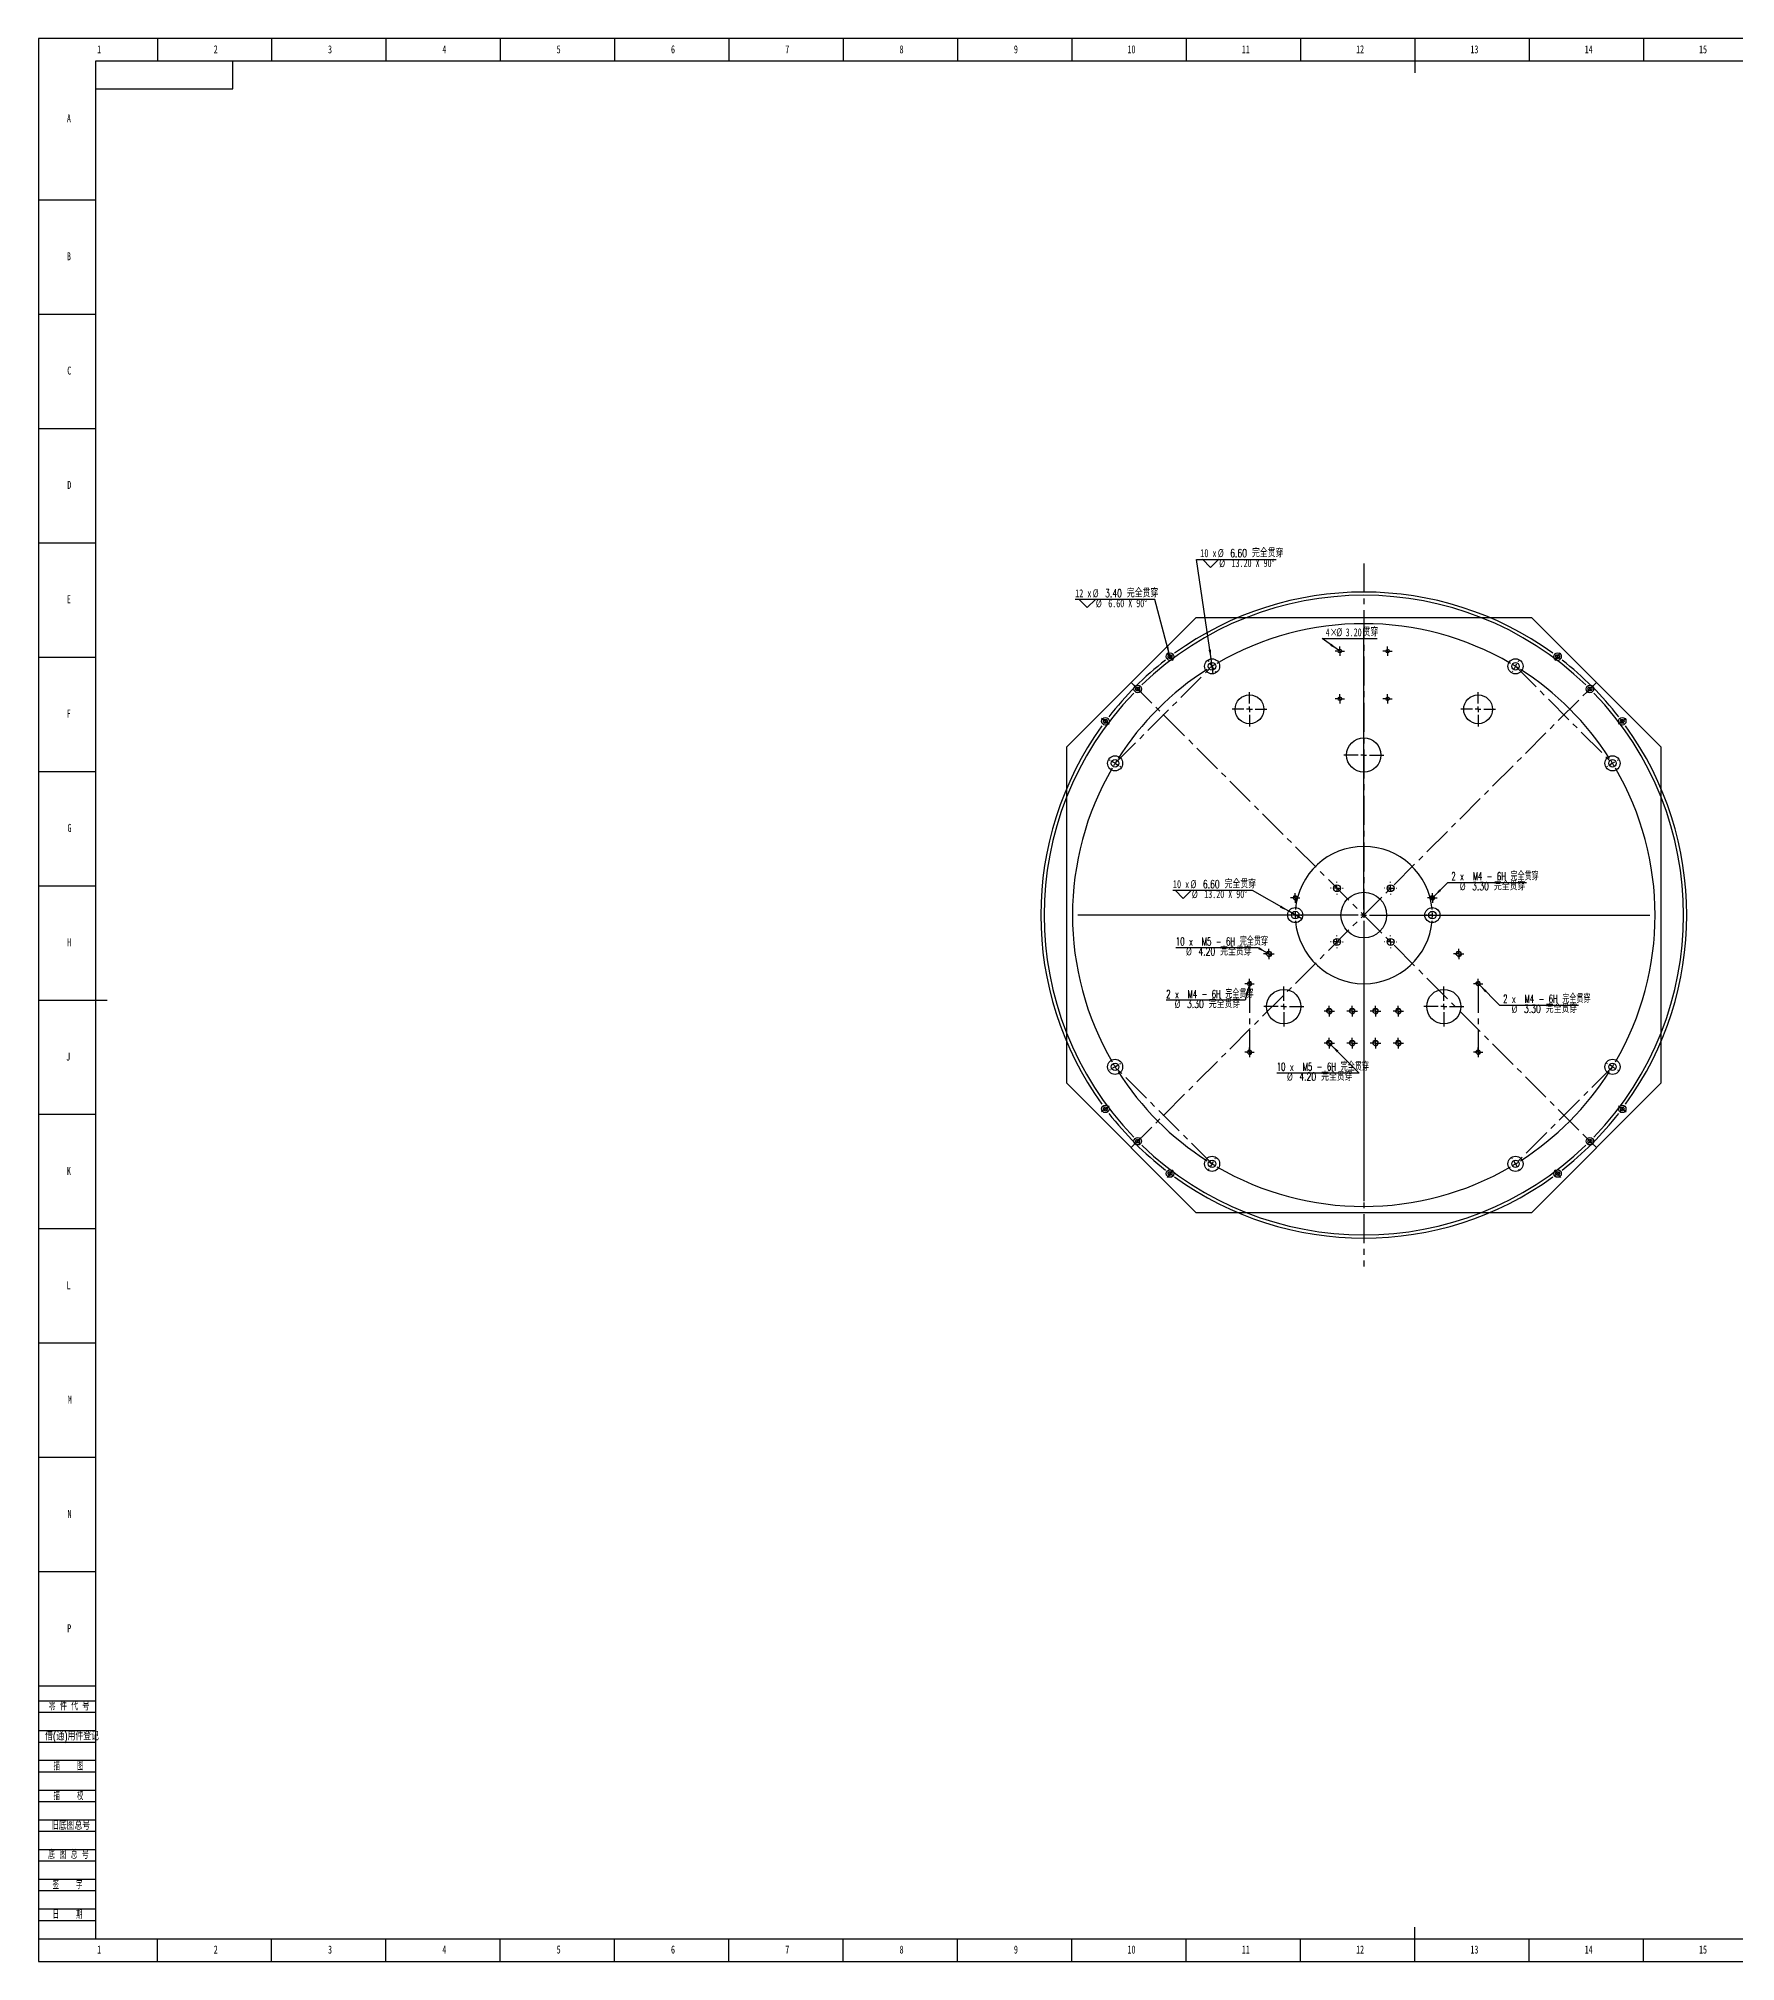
# Model space of a CAD drawing. Header units: millimetres. Extents: x 0 to 1189, y 0 to 841.
# Drawn here: x 0 to 742, y 0 to 841 of the extents above; entities that cross this region are included whole.
import ezdxf

# ---------------------------------------------------------------- set-up
doc = ezdxf.new("R2010")
doc.units = ezdxf.units.MM
doc.header["$PDSIZE"] = -1
doc.linetypes.add('CENTERX2', pattern=[20.32, 12.7, -2.54, 2.54, -2.54])
for name, color, linetype in [('10', 7, 'Continuous'), ('5', 7, 'Continuous'), ('9', 7, 'Continuous')]:
    doc.layers.add(name, color=color, linetype=linetype)
doc.styles.add('SLDTEXTSTYLE0', font='TXT', dxfattribs={"width": 0.7, "bigfont": 'bigfont'})
doc.styles.add('SLDTEXTSTYLE2', font='TXT', dxfattribs={"width": 0.614286, "bigfont": 'bigfont'})
doc.styles.add('SLDTEXTSTYLE4', font='TXT', dxfattribs={"width": 0.566667, "bigfont": 'bigfont'})
doc.styles.add('SLDTEXTSTYLE5', font='TXT', dxfattribs={"width": 0.7})
doc.styles.add('SLDTEXTSTYLE6', font='TXT', dxfattribs={"width": 0.65})
doc.styles.add('SLDTEXTSTYLE7', font='TXT', dxfattribs={"width": 0.633333, "bigfont": 'bigfont'})
doc.styles.add('SLDTEXTSTYLE8', font='TXT', dxfattribs={"width": 0.629412, "bigfont": 'bigfont'})
doc.dimstyles.new('SLDDIMSTYLE0', dxfattribs={"dimtxt": 3.5, "dimasz": 4.08, "dimexe": 0, "dimexo": 0.0625, "dimgap": 0.875, "dimtad": 0, "dimtih": 1, "dimtoh": 1, "dimlfac": 2, "dimrnd": 1e-09, "dimzin": 4, "dimdsep": 46, "dimtxsty": 'SLDTEXTSTYLE5', "dimblk1": 'NONE', "dimsah": 1, "dimcen": 0, "dimadec": 0, "dimazin": 1, "dimtfac": 1, "dimtmove": 0, "dimatfit": 3, "dimldrblk": 'NONE', "dimfxl": 0, "dimfrac": 2, "dimtolj": 1, "dimtzin": 12, "dimarcsym": 0})
doc.dimstyles.new('SLDDIMSTYLE1', dxfattribs={"dimtxt": 3.5, "dimasz": 4.08, "dimexe": 0, "dimexo": 0.0625, "dimgap": 0.875, "dimtad": 0, "dimtih": 1, "dimtoh": 1, "dimlfac": 2, "dimrnd": 1e-09, "dimzin": 4, "dimdsep": 46, "dimtxsty": 'SLDTEXTSTYLE5', "dimblk1": 'NONE', "dimsah": 1, "dimcen": 0, "dimadec": 0, "dimazin": 1, "dimtfac": 1, "dimtmove": 0, "dimatfit": 3, "dimldrblk": 'NONE', "dimfxl": 0, "dimfrac": 2, "dimtolj": 1, "dimtzin": 12, "dimarcsym": 0})
doc.dimstyles.new('SLDDIMSTYLE2', dxfattribs={"dimtxt": 3.5, "dimasz": 4.08, "dimexe": 0, "dimexo": 0.0625, "dimgap": 0.875, "dimtad": 0, "dimtih": 1, "dimtoh": 1, "dimdec": 6, "dimlfac": 2, "dimrnd": 1e-09, "dimzin": 12, "dimdsep": 46, "dimtxsty": 'SLDTEXTSTYLE5', "dimblk1": 'NONE', "dimsah": 1, "dimcen": 0, "dimadec": 0, "dimazin": 3, "dimtfac": 1, "dimtmove": 0, "dimatfit": 3, "dimldrblk": 'NONE', "dimfxl": 0, "dimfrac": 2, "dimtolj": 1, "dimtzin": 12, "dimarcsym": 0})

# ---------------------------------------------------------------- blocks, each defined once
blk = doc.blocks.new('SW_SYMBOL_HOLE_SINK')
at = {"layer": '10', "color": 0}
for p, q in [((0, 875), (800, 75)), ((800, 75), (1600, 875))]:
    blk.add_line(p, q, dxfattribs=at)
blk = doc.blocks.new('_D')
at = {"layer": '10'}
for p, q in [((488.28, 595.61), (453.46, 595.61)), ((494.74, 571.49), (488.28, 595.61)), ((495.18, 569.85), (494.74, 571.49))]:
    blk.add_line(p, q, dxfattribs=at)
blk.add_solid([(494.74, 571.49), (494.18, 575.56), (493.2, 575.3)], dxfattribs=at)
at = {"layer": '10', "xscale": 0.004511737089201878, "yscale": 0.004511737089201878, "zscale": 0.004511737089201878}
blk.add_blockref('SW_SYMBOL_HOLE_SINK', (455.15, 591.77), dxfattribs=at)
at = {"layer": '10', "char_height": 3.5, "attachment_point": 1}
for s, insert, style in [('12 x', (453.46, 600.1), 'SLDTEXTSTYLE6'), ('%%c', (461.13, 600.12), 'SLDTEXTSTYLE5'), ('3.40 完全贯穿', (466.56, 600.1), 'SLDTEXTSTYLE0'), ('%%c', (462.51, 595.77), 'SLDTEXTSTYLE5'), ('6.60 X 90°', (467.94, 595.76), 'SLDTEXTSTYLE5')]:
    blk.add_mtext(s, dxfattribs=dict(at, insert=insert, style=style))
blk = doc.blocks.new('_None')
blk = doc.blocks.new('_D_1')
at = {"layer": '10'}
for p, q in [((512.88, 569.69), (506.6, 613.18)), ((506.6, 613.18), (541.41, 613.18)), ((513.82, 563.16), (512.88, 569.69))]:
    blk.add_line(p, q, dxfattribs=at)
blk.add_solid([(512.88, 569.69), (512.8, 573.8), (511.79, 573.66)], dxfattribs=at)
at = {"layer": '10', "xscale": 0.004511737089201878, "yscale": 0.004511737089201878, "zscale": 0.004511737089201878}
blk.add_blockref('SW_SYMBOL_HOLE_SINK', (509.1, 609.34), dxfattribs=at)
at = {"layer": '10', "char_height": 3.5, "attachment_point": 1}
for s, insert, style in [('10 x', (508.19, 617.67), 'SLDTEXTSTYLE6'), ('%%c', (515.86, 617.69), 'SLDTEXTSTYLE5'), ('6.60 完全贯穿', (521.29, 617.67), 'SLDTEXTSTYLE0'), ('%%c', (516.46, 613.34), 'SLDTEXTSTYLE5'), ('13.20 X 90°', (521.89, 613.33), 'SLDTEXTSTYLE5')]:
    blk.add_mtext(s, dxfattribs=dict(at, insert=insert, style=style))
blk = doc.blocks.new('_D_2')
at = {"layer": '10'}
for p, q in [((531.03, 468.41), (496.23, 468.41)), ((546.85, 459.29), (531.03, 468.41)), ((552.57, 455.99), (546.85, 459.29))]:
    blk.add_line(p, q, dxfattribs=at)
blk.add_solid([(546.85, 459.29), (543.57, 461.77), (543.06, 460.89)], dxfattribs=at)
at = {"layer": '10', "xscale": 0.004511737089201878, "yscale": 0.004511737089201878, "zscale": 0.004511737089201878}
blk.add_blockref('SW_SYMBOL_HOLE_SINK', (497.14, 464.57), dxfattribs=at)
at = {"layer": '10', "char_height": 3.5, "attachment_point": 1}
for s, insert, style in [('10 x', (496.23, 472.91), 'SLDTEXTSTYLE6'), ('%%c', (503.89, 472.92), 'SLDTEXTSTYLE5'), ('6.60 完全贯穿', (509.32, 472.91), 'SLDTEXTSTYLE0'), ('%%c', (504.5, 468.57), 'SLDTEXTSTYLE5'), ('13.20 X 90°', (509.93, 468.56), 'SLDTEXTSTYLE5')]:
    blk.add_mtext(s, dxfattribs=dict(at, insert=insert, style=style))
blk = doc.blocks.new('_D_3')
at = {"layer": '10'}
for p, q in [((568.63, 573.53), (561.48, 578.56)), ((561.48, 578.56), (585.57, 578.56)), ((569.93, 572.61), (568.63, 573.53))]:
    blk.add_line(p, q, dxfattribs=at)
blk.add_solid([(568.63, 573.53), (565.58, 576.29), (565, 575.46)], dxfattribs=at)
at = {"layer": '10', "char_height": 3.5, "attachment_point": 1}
for s, insert, style in [('4×', (563.07, 583.05), 'SLDTEXTSTYLE5'), ('%%c', (567.67, 583.07), 'SLDTEXTSTYLE5'), ('3.20', (571.78, 583.05), 'SLDTEXTSTYLE5'), ('贯穿', (579.23, 583.05), 'SLDTEXTSTYLE0')]:
    blk.add_mtext(s, dxfattribs=dict(at, insert=insert, style=style))
blk = doc.blocks.new('_D_4')
at = {"layer": '10'}
for p, q in [((533.52, 443.34), (497.5, 443.34)), ((537.3, 441.16), (533.52, 443.34)), ((539.12, 440.12), (537.3, 441.16))]:
    blk.add_line(p, q, dxfattribs=at)
blk.add_solid([(537.3, 441.16), (534.02, 443.64), (533.51, 442.76)], dxfattribs=at)
at = {"layer": '10', "char_height": 3.5, "attachment_point": 1}
for s, insert, style in [('10 x  M5 - 6H 完全贯穿', (497.5, 447.85), 'SLDTEXTSTYLE7'), ('%%c', (501.93, 443.52), 'SLDTEXTSTYLE5'), ('4.20 完全贯穿', (507.36, 443.5), 'SLDTEXTSTYLE0')]:
    blk.add_mtext(s, dxfattribs=dict(at, insert=insert, style=style))
blk = doc.blocks.new('_D_5')
at = {"layer": '10'}
for p, q in [((563.87, 402.38), (565.35, 400.9)), ((565.35, 400.9), (577.66, 388.57)), ((577.66, 388.57), (541.65, 388.57))]:
    blk.add_line(p, q, dxfattribs=at)
blk.add_solid([(565.35, 400.9), (567.88, 397.65), (568.6, 398.37)], dxfattribs=at)
at = {"layer": '10', "char_height": 3.5, "attachment_point": 1}
for s, insert, style in [('10 x  M5 - 6H 完全贯穿', (541.65, 393.08), 'SLDTEXTSTYLE7'), ('%%c', (546.08, 388.75), 'SLDTEXTSTYLE5'), ('4.20 完全贯穿', (551.51, 388.74), 'SLDTEXTSTYLE0')]:
    blk.add_mtext(s, dxfattribs=dict(at, insert=insert, style=style))
blk = doc.blocks.new('_D_6')
at = {"layer": '10'}
for p, q in [((529.5, 426.84), (527.76, 420.36)), ((529.92, 428.44), (529.5, 426.84)), ((527.76, 420.36), (493.29, 420.36))]:
    blk.add_line(p, q, dxfattribs=at)
blk.add_solid([(529.5, 426.84), (527.95, 423.03), (528.93, 422.77)], dxfattribs=at)
at = {"layer": '10', "char_height": 3.5, "attachment_point": 1}
for s, insert, style in [('2 x  M4 - 6H 完全贯穿', (493.29, 424.87), 'SLDTEXTSTYLE8'), ('%%c', (496.95, 420.54), 'SLDTEXTSTYLE5'), ('3.30 完全贯穿', (502.38, 420.52), 'SLDTEXTSTYLE0')]:
    blk.add_mtext(s, dxfattribs=dict(at, insert=insert, style=style))
blk = doc.blocks.new('_D_7')
at = {"layer": '10'}
for p, q in [((629.13, 428.22), (630.29, 427.06)), ((630.29, 427.06), (639.09, 418.24)), ((639.09, 418.24), (673.57, 418.24))]:
    blk.add_line(p, q, dxfattribs=at)
blk.add_solid([(630.29, 427.06), (632.82, 423.81), (633.54, 424.53)], dxfattribs=at)
at = {"layer": '10', "char_height": 3.5, "attachment_point": 1}
for s, insert, style in [('2 x  M4 - 6H 完全贯穿', (640.68, 422.75), 'SLDTEXTSTYLE8'), ('%%c', (644.35, 418.42), 'SLDTEXTSTYLE5'), ('3.30 完全贯穿', (649.77, 418.41), 'SLDTEXTSTYLE0')]:
    blk.add_mtext(s, dxfattribs=dict(at, insert=insert, style=style))
blk = doc.blocks.new('_D_8')
at = {"layer": '10'}
for p, q in [((610.29, 465.72), (616.42, 471.84)), ((616.42, 471.84), (650.9, 471.84)), ((609.13, 464.56), (610.29, 465.72))]:
    blk.add_line(p, q, dxfattribs=at)
blk.add_solid([(610.29, 465.72), (613.54, 468.25), (612.82, 468.96)], dxfattribs=at)
at = {"layer": '10', "char_height": 3.5, "attachment_point": 1}
for s, insert, style in [('2 x  M4 - 6H 完全贯穿', (618.01, 476.35), 'SLDTEXTSTYLE8'), ('%%c', (621.67, 472.02), 'SLDTEXTSTYLE5'), ('3.30 完全贯穿', (627.1, 472.01), 'SLDTEXTSTYLE0')]:
    blk.add_mtext(s, dxfattribs=dict(at, insert=insert, style=style))
blk = doc.blocks.new('SW_CENTERMARKSYMBOL_0')
at = {"layer": '10', "color": 0}
for p, q in [((-184.38, 15.14), (-184.89, 15.82)), ((-183.63, 14.14), (-184.38, 15.14)), ((-183.63, 14.14), (-182.88, 13.14)), ((-182.88, 13.14), (-182.37, 12.46)), ((-14.89, 13.14), (-15.4, 12.46)), ((-14.14, 14.14), (-14.89, 13.14)), ((-14.14, 14.14), (-13.39, 15.14)), ((-13.39, 15.14), (-12.88, 15.82)), ((-198.66, 0.88), (-199.26, 1.48)), ((-197.77, 0), (-198.66, 0.88)), ((-197.77, 0), (-196.89, -0.88)), ((-98.89, -96.39), (-98.89, 1.25)), ((0, 0), (-0.88, -0.88)), ((0, 0), (0.88, 0.88)), ((0.88, 0.88), (1.48, 1.48)), ((-196.89, -0.88), (-196.29, -1.48)), ((-0.88, -0.88), (-1.48, -1.48)), ((-212.92, -13.39), (-213.6, -12.88)), ((-211.92, -14.14), (-212.92, -13.39)), ((-211.92, -14.14), (-210.92, -14.89)), ((-210.92, -14.89), (-210.24, -15.4)), ((13.14, -14.89), (12.46, -15.4)), ((14.14, -14.14), (13.14, -14.89)), ((14.14, -14.14), (15.14, -13.39)), ((15.14, -13.39), (15.82, -12.88)), ((-101.39, -98.89), (-199.02, -98.89)), ((-98.89, -98.89), (-100.14, -98.89)), ((-98.89, -98.89), (-98.89, -97.64)), ((-98.89, -98.89), (-98.89, -100.14)), ((-98.89, -98.89), (-97.64, -98.89)), ((-96.39, -98.89), (1.25, -98.89)), ((-98.89, -101.39), (-98.89, -199.02)), ((-212.92, -184.38), (-213.6, -184.89)), ((-211.92, -183.63), (-212.92, -184.38)), ((-211.92, -183.63), (-210.92, -182.88)), ((-210.92, -182.88), (-210.24, -182.37)), ((13.14, -182.88), (12.46, -182.37)), ((14.14, -183.63), (13.14, -182.88)), ((14.14, -183.63), (15.14, -184.38)), ((15.14, -184.38), (15.82, -184.89)), ((-198.66, -198.66), (-199.26, -199.26)), ((-197.77, -197.77), (-198.66, -198.66)), ((-197.77, -197.77), (-196.89, -196.89)), ((-196.89, -196.89), (-196.29, -196.29)), ((-0.88, -196.89), (-1.48, -196.29)), ((0, -197.77), (-0.88, -196.89)), ((0, -197.77), (0.88, -198.66)), ((0.88, -198.66), (1.48, -199.26)), ((-182.88, -210.92), (-182.37, -210.24)), ((-14.89, -210.92), (-15.4, -210.24)), ((-184.38, -212.92), (-184.89, -213.6)), ((-183.63, -211.92), (-184.38, -212.92)), ((-183.63, -211.92), (-182.88, -210.92)), ((-14.14, -211.92), (-14.89, -210.92)), ((-14.14, -211.92), (-13.39, -212.92)), ((-13.39, -212.92), (-12.88, -213.6))]:
    blk.add_line(p, q, dxfattribs=at)
for radius, start, end in [(141.27, 54.15277, 125.84723), (139.85, 46.02425, 133.97575), (141.27, 127.8751, 142.1249), (141.27, 126.86117, 127.36813), (141.27, 126.3542, 126.86117), (141.27, 53.13883, 53.6458), (141.27, 52.63187, 53.13883), (141.27, 37.8751, 52.1249), (139.85, 135, 135.51213), (139.85, 134.48787, 135), (139.85, 45, 45.51213), (139.85, 44.48787, 45), (139.85, 136.02425, 223.97575), (139.85, 316.02425, 43.97575), (141.27, 144.15277, 215.84723), (141.27, 143.13883, 143.6458), (141.27, 142.63187, 143.13883), (141.27, 36.86117, 37.36813), (141.27, 36.3542, 36.86117), (141.27, 324.15277, 35.84723), (141.27, 216.3542, 216.86117), (141.27, 216.86117, 217.36813), (141.27, 322.63187, 323.13883), (141.27, 323.13883, 323.6458), (141.27, 217.8751, 232.1249), (141.27, 307.8751, 322.1249), (139.85, 224.48787, 225), (139.85, 225, 225.51213), (139.85, 226.02425, 313.97575), (139.85, 314.48787, 315), (139.85, 315, 315.51213), (141.27, 232.63187, 233.13883), (141.27, 233.13883, 233.6458), (141.27, 234.15277, 305.84723), (141.27, 306.3542, 306.86117), (141.27, 306.86117, 307.36813)]:
    blk.add_arc((-98.89, -98.89), radius, start, end, dxfattribs=at)
blk = doc.blocks.new('SW_CENTERMARKSYMBOL_1')
at = {"layer": '10', "color": 0}
for p, q in [((66.36, 111.29), (66.36, 233.88)), ((-1.3, 219.71), (-1.51, 220.05)), ((134.02, 219.71), (134.23, 220.05)), ((0, 217.57), (-0.65, 218.64)), ((0, 217.57), (0.65, 216.51)), ((1.3, 215.44), (1.51, 215.1)), ((131.42, 215.44), (131.21, 215.1)), ((132.72, 217.57), (132.07, 216.51)), ((132.72, 217.57), (133.37, 218.64)), ((-44.56, 176.45), (-44.9, 176.66)), ((177.28, 176.45), (177.62, 176.66)), ((-42.43, 175.15), (-43.49, 175.8)), ((-42.43, 175.15), (-41.36, 174.5)), ((-40.29, 173.85), (-39.95, 173.64)), ((173.01, 173.85), (172.67, 173.64)), ((175.15, 175.15), (174.08, 174.5)), ((175.15, 175.15), (176.21, 175.8)), ((66.36, 108.79), (66.36, 110.04)), ((63.86, 108.79), (-58.74, 108.79)), ((33.86, 108.79), (33.46, 108.79)), ((36.36, 108.79), (35.11, 108.79)), ((36.36, 108.79), (37.61, 108.79)), ((38.86, 108.79), (39.26, 108.79)), ((66.36, 108.79), (65.11, 108.79)), ((66.36, 108.79), (66.36, 107.54)), ((66.36, 108.79), (67.61, 108.79)), ((66.36, 106.29), (66.36, -16.31)), ((68.86, 108.79), (191.46, 108.79)), ((93.86, 108.79), (93.46, 108.79)), ((96.36, 108.79), (95.11, 108.79)), ((96.36, 108.79), (97.61, 108.79)), ((98.86, 108.79), (99.26, 108.79)), ((-42.43, 42.43), (-43.49, 41.78)), ((-42.43, 42.43), (-41.36, 43.08)), ((-40.29, 43.73), (-39.95, 43.94)), ((173.01, 43.73), (172.67, 43.94)), ((175.15, 42.43), (174.08, 43.08)), ((175.15, 42.43), (176.21, 41.78)), ((-44.56, 41.12), (-44.9, 40.92)), ((177.28, 41.12), (177.62, 40.92)), ((0, 0), (-0.65, -1.07)), ((0, 0), (0.65, 1.07)), ((1.3, 2.13), (1.51, 2.48)), ((131.42, 2.13), (131.21, 2.48)), ((132.72, 0), (132.07, 1.07)), ((-1.3, -2.13), (-1.51, -2.48)), ((132.72, 0), (133.37, -1.07)), ((134.02, -2.13), (134.23, -2.48))]:
    blk.add_line(p, q, dxfattribs=at)
for radius, start, end in [(127.43, 59.74071, 120.25929), (127.43, 122.50743, 147.49257), (127.43, 121.38336, 121.9454), (127.43, 120.82133, 121.38336), (127.43, 58.61664, 59.17867), (127.43, 58.0546, 58.61664), (127.43, 32.50743, 57.49257), (127.43, 149.74071, 210.25929), (127.43, 148.61664, 149.17867), (127.43, 148.0546, 148.61664), (127.43, 31.38336, 31.9454), (127.43, 30.82133, 31.38336), (127.43, 329.74071, 30.25929), (30, 4.77465, 175.22535), (30, 177.61268, 180), (30, 0, 2.38732), (30, 180, 182.38732), (30, 184.77465, 355.22535), (30, 357.61268, 0), (127.43, 210.82133, 211.38336), (127.43, 211.38336, 211.9454), (127.43, 328.0546, 328.61664), (127.43, 328.61664, 329.17867), (127.43, 212.50743, 237.49257), (127.43, 302.50743, 327.49257), (127.43, 238.0546, 238.61664), (127.43, 300.82133, 301.38336), (127.43, 301.38336, 301.9454), (127.43, 238.61664, 239.17867), (127.43, 239.74071, 300.25929)]:
    blk.add_arc((66.36, 108.79), radius, start, end, dxfattribs=at)
blk = doc.blocks.new('SW_CENTERMARKSYMBOL_2')
at = {"layer": '10', "color": 0}
for p, q in [((0, 2.5), (0, 11.25)), ((-2.5, 0), (-11.25, 0)), ((0, 0), (-1.25, 0)), ((0, 0), (0, 1.25)), ((0, 0), (0, -1.25)), ((0, 0), (1.25, 0)), ((2.5, 0), (11.25, 0)), ((0, -2.5), (0, -11.25))]:
    blk.add_line(p, q, dxfattribs=at)
blk = doc.blocks.new('SW_CENTERMARKSYMBOL_3')
at = {"layer": '10', "color": 0}
for p, q in [((-2.5, 0), (-2.75, 0)), ((0, 0), (-1.25, 0)), ((0, 2.5), (0, 2.75)), ((0, 0), (0, 1.25)), ((0, 0), (0, -1.25)), ((0, 0), (1.25, 0)), ((2.5, 0), (2.75, 0)), ((0, -2.5), (0, -2.75))]:
    blk.add_line(p, q, dxfattribs=at)
blk = doc.blocks.new('SW_CENTERMARKSYMBOL_4')
at = {"layer": '10', "color": 0}
for p, q in [((-2.5, 0), (-2.75, 0)), ((0, 0), (-1.25, 0)), ((0, 2.5), (0, 2.75)), ((0, 0), (0, 1.25)), ((0, 0), (0, -1.25)), ((0, 0), (1.25, 0)), ((2.5, 0), (2.75, 0)), ((0, -2.5), (0, -2.75))]:
    blk.add_line(p, q, dxfattribs=at)
blk = doc.blocks.new('SW_CENTERMARKSYMBOL_5')
at = {"layer": '10', "color": 0}
for p, q in [((-2.5, 0), (-2.75, 0)), ((0, 0), (-1.25, 0)), ((0, 2.5), (0, 2.75)), ((0, 0), (0, 1.25)), ((0, 0), (0, -1.25)), ((0, 0), (1.25, 0)), ((2.5, 0), (2.75, 0)), ((0, -2.5), (0, -2.75))]:
    blk.add_line(p, q, dxfattribs=at)
blk = doc.blocks.new('SW_CENTERMARKSYMBOL_6')
at = {"layer": '10', "color": 0}
for p, q in [((-2.5, 0), (-2.75, 0)), ((0, 0), (-1.25, 0)), ((0, 2.5), (0, 2.75)), ((0, 0), (0, 1.25)), ((0, 0), (0, -1.25)), ((0, 0), (1.25, 0)), ((2.5, 0), (2.75, 0)), ((0, -2.5), (0, -2.75))]:
    blk.add_line(p, q, dxfattribs=at)
blk = doc.blocks.new('SW_CENTERMARKSYMBOL_7')
at = {"layer": '10', "color": 0}
for p, q in [((-1.25, 0), (-2.05, 0)), ((0, 0), (-1.25, 0)), ((0, 1.25), (0, 2.05)), ((0, 0), (0, 1.25)), ((0, 0), (0, -1.25)), ((0, 0), (1.25, 0)), ((1.25, 0), (2.05, 0)), ((0, -1.25), (0, -2.05))]:
    blk.add_line(p, q, dxfattribs=at)
blk = doc.blocks.new('SW_CENTERMARKSYMBOL_8')
at = {"layer": '10', "color": 0}
for p, q in [((-1.25, 0), (-2.05, 0)), ((0, 0), (-1.25, 0)), ((0, 1.25), (0, 2.05)), ((0, 0), (0, 1.25)), ((0, 0), (0, -1.25)), ((0, 0), (1.25, 0)), ((1.25, 0), (2.05, 0)), ((0, -1.25), (0, -2.05))]:
    blk.add_line(p, q, dxfattribs=at)
blk = doc.blocks.new('SW_CENTERMARKSYMBOL_9')
at = {"layer": '10', "color": 0}
for p, q in [((-1.25, 0), (-2.05, 0)), ((0, 0), (-1.25, 0)), ((0, 1.25), (0, 2.05)), ((0, 0), (0, 1.25)), ((0, 0), (0, -1.25)), ((0, 0), (1.25, 0)), ((1.25, 0), (2.05, 0)), ((0, -1.25), (0, -2.05))]:
    blk.add_line(p, q, dxfattribs=at)
blk = doc.blocks.new('SW_CENTERMARKSYMBOL_10')
at = {"layer": '10', "color": 0}
for p, q in [((-1.25, 0), (-2.05, 0)), ((0, 0), (-1.25, 0)), ((0, 1.25), (0, 2.05)), ((0, 0), (0, 1.25)), ((0, 0), (0, -1.25)), ((0, 0), (1.25, 0)), ((1.25, 0), (2.05, 0)), ((0, -1.25), (0, -2.05))]:
    blk.add_line(p, q, dxfattribs=at)
blk = doc.blocks.new('SW_CENTERMARKSYMBOL_11')
at = {"layer": '10', "color": 0}
for p, q in [((-2.5, 0), (-7.55, 0)), ((0, 0), (-1.25, 0)), ((0, 2.5), (0, 7.55)), ((0, 0), (0, 1.25)), ((0, 0), (0, -1.25)), ((0, 0), (1.25, 0)), ((2.5, 0), (7.55, 0)), ((0, -2.5), (0, -7.55))]:
    blk.add_line(p, q, dxfattribs=at)
blk = doc.blocks.new('SW_CENTERMARKSYMBOL_12')
at = {"layer": '10', "color": 0}
for p, q in [((-2.5, 0), (-7.55, 0)), ((0, 0), (-1.25, 0)), ((0, 2.5), (0, 7.55)), ((0, 0), (0, 1.25)), ((0, 0), (0, -1.25)), ((0, 0), (1.25, 0)), ((2.5, 0), (7.55, 0)), ((0, -2.5), (0, -7.55))]:
    blk.add_line(p, q, dxfattribs=at)
blk = doc.blocks.new('SW_CENTERMARKSYMBOL_13')
at = {"layer": '10', "color": 0}
for p, q in [((0, 2.5), (0, 8.75)), ((-2.5, 0), (-8.75, 0)), ((0, 0), (-1.25, 0)), ((0, 0), (0, 1.25)), ((0, 0), (0, -1.25)), ((0, 0), (1.25, 0)), ((2.5, 0), (8.75, 0)), ((0, -2.5), (0, -8.75))]:
    blk.add_line(p, q, dxfattribs=at)
blk = doc.blocks.new('SW_CENTERMARKSYMBOL_14')
at = {"layer": '10', "color": 0}
for p, q in [((-1.25, 0), (-2.3, 0)), ((0, 0), (-1.25, 0)), ((0, 1.25), (0, 2.3)), ((0, 0), (0, 1.25)), ((0, 0), (0, -1.25)), ((0, 0), (1.25, 0)), ((1.25, 0), (2.3, 0)), ((0, -1.25), (0, -2.3))]:
    blk.add_line(p, q, dxfattribs=at)
blk = doc.blocks.new('SW_CENTERMARKSYMBOL_15')
at = {"layer": '10', "color": 0}
for p, q in [((-1.25, 0), (-2.3, 0)), ((0, 0), (-1.25, 0)), ((0, 1.25), (0, 2.3)), ((0, 0), (0, 1.25)), ((0, 0), (0, -1.25)), ((0, 0), (1.25, 0)), ((1.25, 0), (2.3, 0)), ((0, -1.25), (0, -2.3))]:
    blk.add_line(p, q, dxfattribs=at)
blk = doc.blocks.new('SW_CENTERMARKSYMBOL_16')
at = {"layer": '10', "color": 0}
for p, q in [((-1.25, 0), (-2.3, 0)), ((0, 0), (-1.25, 0)), ((0, 1.25), (0, 2.3)), ((0, 0), (0, 1.25)), ((0, 0), (0, -1.25)), ((0, 0), (1.25, 0)), ((1.25, 0), (2.3, 0)), ((0, -1.25), (0, -2.3))]:
    blk.add_line(p, q, dxfattribs=at)
blk = doc.blocks.new('SW_CENTERMARKSYMBOL_17')
at = {"layer": '10', "color": 0}
for p, q in [((-1.25, 0), (-2.3, 0)), ((0, 0), (-1.25, 0)), ((0, 1.25), (0, 2.3)), ((0, 0), (0, 1.25)), ((0, 0), (0, -1.25)), ((0, 0), (1.25, 0)), ((1.25, 0), (2.3, 0)), ((0, -1.25), (0, -2.3))]:
    blk.add_line(p, q, dxfattribs=at)
blk = doc.blocks.new('SW_CENTERMARKSYMBOL_18')
at = {"layer": '10', "color": 0}
for p, q in [((-1.25, 0), (-2.3, 0)), ((0, 0), (-1.25, 0)), ((0, 1.25), (0, 2.3)), ((0, 0), (0, 1.25)), ((0, 0), (0, -1.25)), ((0, 0), (1.25, 0)), ((1.25, 0), (2.3, 0)), ((0, -1.25), (0, -2.3))]:
    blk.add_line(p, q, dxfattribs=at)
blk = doc.blocks.new('SW_CENTERMARKSYMBOL_19')
at = {"layer": '10', "color": 0}
for p, q in [((-1.25, 0), (-2.3, 0)), ((0, 0), (-1.25, 0)), ((0, 1.25), (0, 2.3)), ((0, 0), (0, 1.25)), ((0, 0), (0, -1.25)), ((0, 0), (1.25, 0)), ((1.25, 0), (2.3, 0)), ((0, -1.25), (0, -2.3))]:
    blk.add_line(p, q, dxfattribs=at)
blk = doc.blocks.new('SW_CENTERMARKSYMBOL_20')
at = {"layer": '10', "color": 0}
for p, q in [((-1.25, 0), (-2.3, 0)), ((0, 0), (-1.25, 0)), ((0, 1.25), (0, 2.3)), ((0, 0), (0, 1.25)), ((0, 0), (0, -1.25)), ((0, 0), (1.25, 0)), ((1.25, 0), (2.3, 0)), ((0, -1.25), (0, -2.3))]:
    blk.add_line(p, q, dxfattribs=at)
blk = doc.blocks.new('SW_CENTERMARKSYMBOL_21')
at = {"layer": '10', "color": 0}
for p, q in [((-1.25, 0), (-2.3, 0)), ((0, 0), (-1.25, 0)), ((0, 1.25), (0, 2.3)), ((0, 0), (0, 1.25)), ((0, 0), (0, -1.25)), ((0, 0), (1.25, 0)), ((1.25, 0), (2.3, 0)), ((0, -1.25), (0, -2.3))]:
    blk.add_line(p, q, dxfattribs=at)
blk = doc.blocks.new('SW_CENTERMARKSYMBOL_22')
at = {"layer": '10', "color": 0}
for p, q in [((-1.25, 0), (-2.3, 0)), ((0, 0), (-1.25, 0)), ((0, 1.25), (0, 2.3)), ((0, 0), (0, 1.25)), ((0, 0), (0, -1.25)), ((0, 0), (1.25, 0)), ((1.25, 0), (2.3, 0)), ((0, -1.25), (0, -2.3))]:
    blk.add_line(p, q, dxfattribs=at)
blk = doc.blocks.new('SW_CENTERMARKSYMBOL_23')
at = {"layer": '10', "color": 0}
for p, q in [((-1.25, 0), (-2.3, 0)), ((0, 0), (-1.25, 0)), ((0, 1.25), (0, 2.3)), ((0, 0), (0, 1.25)), ((0, 0), (0, -1.25)), ((0, 0), (1.25, 0)), ((1.25, 0), (2.3, 0)), ((0, -1.25), (0, -2.3))]:
    blk.add_line(p, q, dxfattribs=at)
blk = doc.blocks.new('SW_CENTERMARKSYMBOL_24')
at = {"layer": '10', "color": 0}
for p, q in [((0, 2.5), (0, 8.75)), ((-2.5, 0), (-8.75, 0)), ((0, 0), (-1.25, 0)), ((0, 0), (0, 1.25)), ((0, 0), (0, -1.25)), ((0, 0), (1.25, 0)), ((2.5, 0), (8.75, 0)), ((0, -2.5), (0, -8.75))]:
    blk.add_line(p, q, dxfattribs=at)
blk = doc.blocks.new('SW_CENTERMARKSYMBOL_25')
at = {"layer": '10', "color": 0}
for p, q in [((0, 2.5), (0, 8.75)), ((-2.5, 0), (-8.75, 0)), ((0, 0), (-1.25, 0)), ((0, 0), (0, 1.25)), ((0, 0), (0, -1.25)), ((0, 0), (1.25, 0)), ((2.5, 0), (8.75, 0)), ((0, -2.5), (0, -8.75))]:
    blk.add_line(p, q, dxfattribs=at)
blk = doc.blocks.new('SW_CENTERMARKSYMBOL_26')
at = {"layer": '10', "color": 0}
for p, q in [((-1.25, 0), (-2.075, 0)), ((0, 0), (-1.25, 0)), ((0, 1.25), (0, 2.075)), ((0, 0), (0, 1.25)), ((0, 0), (0, -1.25)), ((0, 0), (1.25, 0)), ((1.25, 0), (2.075, 0)), ((0, -1.25), (0, -2.075))]:
    blk.add_line(p, q, dxfattribs=at)
blk = doc.blocks.new('SW_CENTERMARKSYMBOL_27')
at = {"layer": '10', "color": 0}
for p, q in [((-1.25, 0), (-2.075, 0)), ((0, 0), (-1.25, 0)), ((0, 1.25), (0, 2.075)), ((0, 0), (0, 1.25)), ((0, 0), (0, -1.25)), ((0, 0), (1.25, 0)), ((1.25, 0), (2.075, 0)), ((0, -1.25), (0, -2.075))]:
    blk.add_line(p, q, dxfattribs=at)
blk = doc.blocks.new('SW_CENTERMARKSYMBOL_28')
at = {"layer": '10', "color": 0}
for p, q in [((-1.25, 0), (-2.075, 0)), ((0, 0), (-1.25, 0)), ((0, 1.25), (0, 2.075)), ((0, 0), (0, 1.25)), ((0, 0), (0, -1.25)), ((0, 0), (1.25, 0)), ((1.25, 0), (2.075, 0)), ((0, -1.25), (0, -2.075))]:
    blk.add_line(p, q, dxfattribs=at)
blk = doc.blocks.new('SW_CENTERMARKSYMBOL_29')
at = {"layer": '10', "color": 0}
for p, q in [((-1.25, 0), (-2.075, 0)), ((0, 0), (-1.25, 0)), ((0, 1.25), (0, 2.075)), ((0, 0), (0, 1.25)), ((0, 0), (0, -1.25)), ((0, 0), (1.25, 0)), ((1.25, 0), (2.075, 0)), ((0, -1.25), (0, -2.075))]:
    blk.add_line(p, q, dxfattribs=at)
blk = doc.blocks.new('SW_CENTERMARKSYMBOL_30')
at = {"layer": '10', "color": 0}
for p, q in [((-1.25, 0), (-2.075, 0)), ((0, 0), (-1.25, 0)), ((0, 1.25), (0, 2.075)), ((0, 0), (0, 1.25)), ((0, 0), (0, -1.25)), ((0, 0), (1.25, 0)), ((1.25, 0), (2.075, 0)), ((0, -1.25), (0, -2.075))]:
    blk.add_line(p, q, dxfattribs=at)
blk = doc.blocks.new('SW_CENTERMARKSYMBOL_31')
at = {"layer": '10', "color": 0}
for p, q in [((-1.25, 0), (-2.075, 0)), ((0, 0), (-1.25, 0)), ((0, 1.25), (0, 2.075)), ((0, 0), (0, 1.25)), ((0, 0), (0, -1.25)), ((0, 0), (1.25, 0)), ((1.25, 0), (2.075, 0)), ((0, -1.25), (0, -2.075))]:
    blk.add_line(p, q, dxfattribs=at)

msp = doc.modelspace()

# ---------------------------------------------------------------- linework, layer by layer
at = {"color": 7, "linetype": 'CENTERX2'}
for p, q in [((579.71, 611.3663562), (579.71, 303.91231046)), ((470.92320344, 523.99972303), (513.34961031, 566.4261299)), ((646.07038969, 566.4261299), (688.49679656, 523.99972303)), ((477.99427125, 559.35506209), (681.42572875, 355.92360458)), ((477.99427125, 355.92360458), (681.42572875, 559.35506209)), ((529.71, 427.63933333), (529.71, 397.63933333)), ((629.71, 427.63933333), (629.71, 397.63933333)), ((513.34961031, 348.85253677), (470.92320344, 391.27894364)), ((688.49679656, 391.27894364), (646.07038969, 348.85253677))]:
    msp.add_line(p, q, dxfattribs=at)
at = {"color": 7, "linetype": 'Continuous', "lineweight": 25}
for p, q in [((506.27854249, 587.63933333), (449.71, 531.07079084)), ((653.14145751, 587.63933333), (506.27854249, 587.63933333)), ((709.71, 531.07079084), (653.14145751, 587.63933333)), ((449.71, 531.07079084), (449.71, 384.20787583)), ((709.71, 384.20787583), (709.71, 531.07079084)), ((449.71, 384.20787583), (506.27854249, 327.63933333)), ((653.14145751, 327.63933333), (709.71, 384.20787583)), ((506.27854249, 327.63933333), (653.14145751, 327.63933333))]:
    msp.add_line(p, q, dxfattribs=at)
for centre, radius in [((494.964834, 570.66877058), 1.65), ((569.28017498, 573.06915836), 0.8), ((590.13982502, 573.06915836), 0.8), ((664.455166, 570.66877058), 1.65), ((494.964834, 570.66877058), 0.85), ((513.34961031, 566.4261299), 3.3), ((513.34961031, 566.4261299), 1.65), ((646.07038969, 566.4261299), 3.3), ((646.07038969, 566.4261299), 1.65), ((664.455166, 570.66877058), 0.85), ((480.82269837, 556.52663496), 1.65), ((480.82269837, 556.52663496), 0.85), ((678.59730163, 556.52663496), 1.65), ((678.59730163, 556.52663496), 0.85), ((529.71, 547.63933333), 6.3), ((569.28017498, 552.20950831), 0.8), ((590.13982502, 552.20950831), 0.8), ((629.71, 547.63933333), 6.3), ((466.68056275, 542.38449934), 1.65), ((466.68056275, 542.38449934), 0.85), ((692.73943725, 542.38449934), 1.65), ((692.73943725, 542.38449934), 0.85), ((579.71, 527.63933333), 7.5), ((470.92320344, 523.99972303), 3.3), ((470.92320344, 523.99972303), 1.65), ((688.49679656, 523.99972303), 3.3), ((688.49679656, 523.99972303), 1.65), ((549.71, 465.13933333), 0.825), ((567.96, 469.38933333), 1.5), ((579.71, 457.63933333), 10), ((591.46, 469.38933333), 1.5), ((609.71, 465.13933333), 0.825), ((549.71, 457.63933333), 3.3), ((549.71, 457.63933333), 1.65), ((609.71, 457.63933333), 3.3), ((609.71, 457.63933333), 1.65), ((567.96, 445.88933333), 1.5), ((591.46, 445.88933333), 1.5), ((538.21, 440.63933333), 1.05), ((621.21, 440.63933333), 1.05), ((529.71, 427.63933333), 0.825), ((544.71, 417.63933333), 7.5), ((614.71, 417.63933333), 7.5), ((629.71, 427.63933333), 0.825), ((564.61, 415.63933333), 1.05), ((574.61, 415.63933333), 1.05), ((584.81, 415.63933333), 1.05), ((594.81, 415.63933333), 1.05), ((529.71, 397.63933333), 0.825), ((564.61, 401.63933333), 1.05), ((574.61, 401.63933333), 1.05), ((584.81, 401.63933333), 1.05), ((594.81, 401.63933333), 1.05), ((629.71, 397.63933333), 0.825), ((470.92320344, 391.27894364), 3.3), ((470.92320344, 391.27894364), 1.65), ((688.49679656, 391.27894364), 3.3), ((688.49679656, 391.27894364), 1.65), ((466.68056275, 372.89416733), 1.65), ((466.68056275, 372.89416733), 0.85), ((692.73943725, 372.89416733), 1.65), ((692.73943725, 372.89416733), 0.85), ((480.82269837, 358.75203171), 1.65), ((480.82269837, 358.75203171), 0.85), ((678.59730163, 358.75203171), 1.65), ((678.59730163, 358.75203171), 0.85), ((494.964834, 344.60989608), 1.65), ((494.964834, 344.60989608), 0.85), ((513.34961031, 348.85253677), 3.3), ((513.34961031, 348.85253677), 1.65), ((646.07038969, 348.85253677), 3.3), ((646.07038969, 348.85253677), 1.65), ((664.455166, 344.60989608), 1.65), ((664.455166, 344.60989608), 0.85)]:
    msp.add_circle(centre, radius, dxfattribs=at)
at = {"color": 7, "linetype": 'Continuous', "lineweight": 18}
for centre, radius in [((549.71, 465.13933333), 1), ((609.71, 465.13933333), 1), ((538.21, 440.63933333), 1.25), ((621.21, 440.63933333), 1.25), ((529.71, 427.63933333), 1), ((629.71, 427.63933333), 1), ((564.61, 415.63933333), 1.25), ((574.61, 415.63933333), 1.25), ((584.81, 415.63933333), 1.25), ((594.81, 415.63933333), 1.25), ((529.71, 397.63933333), 1), ((564.61, 401.63933333), 1.25), ((574.61, 401.63933333), 1.25), ((584.81, 401.63933333), 1.25), ((594.81, 401.63933333), 1.25), ((629.71, 397.63933333), 1)]:
    msp.add_arc(centre, radius, 255, 195, dxfattribs=at)
at = {"color": 7, "linetype": 'Continuous'}
for p in [(513.34961031, 566.4261299), (646.07038969, 566.4261299), (492.13640687, 545.21292646), (667.28359313, 545.21292646), (470.92320344, 523.99972303), (688.49679656, 523.99972303), (549.71, 465.13933333), (609.71, 465.13933333), (549.71, 457.63933333), (579.71, 457.63933333), (579.71, 457.63933333), (579.71, 457.63933333), (609.71, 457.63933333), (529.71, 427.63933333), (629.71, 427.63933333), (529.71, 397.63933333), (629.71, 397.63933333), (470.92320344, 391.27894364), (688.49679656, 391.27894364), (492.13640687, 370.0657402), (667.28359313, 370.0657402), (513.34961031, 348.85253677), (646.07038969, 348.85253677)]:
    msp.add_point(p, dxfattribs=at)
at = {"layer": '5', "color": 7}
for p, q in [((1189, 841), (0, 841)), ((0, 841), (0, 0)), ((0, 114), (25, 114)), ((0, 109), (25, 109)), ((0, 101), (25, 101)), ((0, 96), (25, 96)), ((0, 88), (25, 88)), ((0, 83), (25, 83)), ((0, 75), (25, 75)), ((0, 70), (25, 70)), ((0, 62), (25, 62)), ((0, 57), (25, 57)), ((0, 49), (25, 49)), ((0, 44), (25, 44)), ((0, 36), (25, 36)), ((0, 31), (25, 31)), ((0, 23), (25, 23)), ((0, 18), (25, 18)), ((0, 0), (1189, 0))]:
    msp.add_line(p, q, dxfattribs=at)
at = {"layer": '5'}
for p, q in [((52, 841), (52, 831.05009903)), ((102, 841), (102, 831.05009903)), ((152, 841), (152, 831.05009903)), ((202, 841), (202, 831.05009903)), ((252, 841), (252, 831.05009903)), ((302, 841), (302, 831.05009903)), ((352, 841), (352, 831.05009903)), ((402, 841), (402, 831.05009903)), ((452, 841), (452, 831.05009903)), ((502, 841), (502, 831.05009903)), ((552, 841), (552, 831.05009903)), ((652, 841), (652, 831.05009903)), ((702, 841), (702, 831.05009903)), ((0, 770.5), (25, 770.5)), ((0, 720.5), (25, 720.5)), ((0, 670.5), (25, 670.5)), ((0, 620.5), (25, 620.5)), ((0, 570.5), (25, 570.5)), ((0, 520.5), (25, 520.5)), ((0, 470.5), (25, 470.5)), ((0, 370.5), (25, 370.5)), ((0, 320.5), (25, 320.5)), ((0, 270.5), (25, 270.5)), ((0, 220.5), (25, 220.5)), ((0, 170.5), (25, 170.5)), ((0, 120.5), (25, 120.5)), ((52, 0), (52, 10)), ((102, 0), (102, 10)), ((152, 0), (152, 10)), ((202, 0), (202, 10)), ((252, 0), (252, 10)), ((302, 0), (302, 10)), ((352, 0), (352, 10)), ((402, 0), (402, 10)), ((452, 0), (452, 10)), ((502, 0), (502, 10)), ((552, 0), (552, 10)), ((652, 0), (652, 10)), ((702, 0), (702, 10))]:
    msp.add_line(p, q, dxfattribs=at)
at = {"layer": '5', "lineweight": 25}
for p, q in [((602, 841), (602, 826)), ((0, 420.5), (30, 420.5)), ((602, 0), (602, 15))]:
    msp.add_line(p, q, dxfattribs=at)
at = {"layer": '5', "color": 7, "lineweight": 25}
for p, q in [((1179, 831.05009903), (25, 831.05009903)), ((25, 831.05009903), (25, 10)), ((85, 819), (85, 831)), ((25, 819), (85, 819)), ((0, 10), (1179, 10))]:
    msp.add_line(p, q, dxfattribs=at)

# ---------------------------------------------------------------- block references
at = {"layer": '10'}
for name, p in [('SW_CENTERMARKSYMBOL_0', (678.59730163, 556.52663496)), ('SW_CENTERMARKSYMBOL_1', (513.34961031, 348.85253677)), ('SW_CENTERMARKSYMBOL_10', (569.28017498, 573.06915836)), ('SW_CENTERMARKSYMBOL_7', (590.13982502, 573.06915836)), ('SW_CENTERMARKSYMBOL_12', (529.71, 547.63933333)), ('SW_CENTERMARKSYMBOL_11', (629.71, 547.63933333)), ('SW_CENTERMARKSYMBOL_9', (569.28017498, 552.20950831)), ('SW_CENTERMARKSYMBOL_8', (590.13982502, 552.20950831)), ('SW_CENTERMARKSYMBOL_13', (579.71, 527.63933333)), ('SW_CENTERMARKSYMBOL_4', (567.96, 469.38933333)), ('SW_CENTERMARKSYMBOL_3', (591.46, 469.38933333)), ('SW_CENTERMARKSYMBOL_27', (549.71, 465.13933333)), ('SW_CENTERMARKSYMBOL_2', (579.71, 457.63933333)), ('SW_CENTERMARKSYMBOL_26', (609.71, 465.13933333)), ('SW_CENTERMARKSYMBOL_6', (567.96, 445.88933333)), ('SW_CENTERMARKSYMBOL_5', (591.46, 445.88933333)), ('SW_CENTERMARKSYMBOL_15', (538.21, 440.63933333)), ('SW_CENTERMARKSYMBOL_14', (621.21, 440.63933333)), ('SW_CENTERMARKSYMBOL_31', (529.71, 427.63933333)), ('SW_CENTERMARKSYMBOL_29', (629.71, 427.63933333)), ('SW_CENTERMARKSYMBOL_25', (544.71, 417.63933333)), ('SW_CENTERMARKSYMBOL_24', (614.71, 417.63933333)), ('SW_CENTERMARKSYMBOL_19', (564.61, 415.63933333)), ('SW_CENTERMARKSYMBOL_23', (574.61, 415.63933333)), ('SW_CENTERMARKSYMBOL_21', (584.81, 415.63933333)), ('SW_CENTERMARKSYMBOL_20', (594.81, 415.63933333)), ('SW_CENTERMARKSYMBOL_17', (564.61, 401.63933333)), ('SW_CENTERMARKSYMBOL_22', (574.61, 401.63933333)), ('SW_CENTERMARKSYMBOL_16', (584.81, 401.63933333)), ('SW_CENTERMARKSYMBOL_18', (594.81, 401.63933333)), ('SW_CENTERMARKSYMBOL_30', (529.71, 397.63933333)), ('SW_CENTERMARKSYMBOL_28', (629.71, 397.63933333))]:
    msp.add_blockref(name, p, dxfattribs=at)

# ---------------------------------------------------------------- texts
at = {"layer": '10', "char_height": 3.5, "attachment_point": 2, "style": 'SLDTEXTSTYLE5'}
for s, insert in [('1', (26.54444444, 838.00215866)), ('2', (77.54444444, 838.00215866)), ('3', (127.54444444, 838.00215866)), ('4', (177.54444444, 838.00215866)), ('5', (227.54444444, 838.00215866)), ('6', (277.54687502, 838.00215866)), ('7', (327.54687502, 838.00215866)), ('8', (377.54687502, 838.00215866)), ('9', (427.54687502, 838.00215866)), ('10', (478.08888889, 838.00215866)), ('11', (528.08888889, 838.00215866)), ('12', (578.08888889, 838.00215866)), ('13', (628.08888889, 838.00215866)), ('14', (678.08888889, 838.00215866)), ('15', (728.08888889, 838.00215866)), ('A', (13.32031252, 807.75215866)), ('B', (13.32031252, 747.50215866)), ('C', (13.48194444, 697.50215866)), ('D', (13.48437502, 647.50215866)), ('E', (13.31788194, 597.50215866)), ('F', (13.27899304, 547.50215866)), ('G', (13.59375002, 497.50215866)), ('H', (13.48437502, 447.50215866)), ('J', (13.0152778, 397.50215866)), ('K', (13.32031252, 347.50215866)), ('L', (13.18055555, 297.50215866)), ('M', (13.7067708, 247.50215866)), ('N', (13.6034722, 197.50215866)), ('P', (13.44427086, 147.50215866)), ('1', (26.54444444, 7.00215866)), ('2', (77.54444444, 7.00215866)), ('3', (127.54444444, 7.00215866)), ('4', (177.54444444, 7.00215866)), ('5', (227.54444444, 7.00215866)), ('6', (277.54687502, 7.00215866)), ('7', (327.54687502, 7.00215866)), ('8', (377.54687502, 7.00215866)), ('9', (427.54687502, 7.00215866)), ('10', (478.08888889, 7.00215866)), ('11', (528.08888889, 7.00215866)), ('12', (578.08888889, 7.00215866)), ('13', (628.08888889, 7.00215866)), ('14', (678.08888889, 7.00215866)), ('15', (728.08888889, 7.00215866))]:
    msp.add_mtext(s, dxfattribs=dict(at, insert=insert))
at = {"layer": '9', "color": 7, "char_height": 3.5}
for s, insert, attachment_point, style in [('零 件 代 号', (4.48219971, 113.35989413), 1, 'SLDTEXTSTYLE2'), ('借(通)用件登记', (2.93282447, 100.27559791), 1, 'SLDTEXTSTYLE0'), ('描    图', (13.12921392, 87.1759996), 2, 'SLDTEXTSTYLE4'), ('描    校', (13.12921392, 74.13651332), 2, 'SLDTEXTSTYLE4'), ('旧底图总号', (5.45907513, 61.20058325), 1, 'SLDTEXTSTYLE0'), ('底 图 总 号', (4.21219998, 48.43306138), 1, 'SLDTEXTSTYLE2'), ('签    字', (12.69120977, 35.19255353), 2, 'SLDTEXTSTYLE4'), ('日    期', (12.69120977, 22.2333023), 2, 'SLDTEXTSTYLE4')]:
    msp.add_mtext(s, dxfattribs=dict(at, insert=insert, attachment_point=attachment_point, style=style))

# ---------------------------------------------------------------- dimensions: what is measured, and where the dimension line sits
at = {"layer": '10'}
for p1, p2, text, dimstyle, picture, middle in [((513.8208377, 563.15994792), (512.87838291, 569.69231188), '10 x <> 完全贯穿\\P{\\fGDT;w}%%c 13.20 X 90°\\P', 'SLDDIMSTYLE0', '_D_1', (524.80095029, 613.16186872)), ((495.18492099, 569.84775797), (494.744747, 571.4897832), '12 x <> 完全贯穿\\P{\\fGDT;w}%%c 6.60 X 90°\\P', 'SLDDIMSTYLE0', '_D', (470.07803688, 595.59080831)), ((569.93440333, 572.60873978), (568.62594663, 573.52957693), '4×<> 贯穿', 'SLDDIMSTYLE1', '_D_3', (574.32098375, 580.71354068)), ((552.56861482, 455.99060008), (546.85138518, 459.28806658), '10 x <> 完全贯穿\\P{\\fGDT;w}%%c 13.20 X 90°\\P', 'SLDDIMSTYLE0', '_D_2', (512.83747531, 468.3938394))]:
    dim = msp.add_diameter_dim_2p(p1=p1, p2=p2, text=text, dimstyle=dimstyle, dxfattribs=at)
    dim.commit()
    dim.dimension.update_dxf_attribs({"geometry": picture, "text_midpoint": middle, "dimtype": 163})
for p1, p2, text, picture, middle in [((609.12626297, 464.55634442), (610.29373703, 465.72232225), '2 x  M4 - 6H 完全贯穿\\P%%c 3.30 完全贯穿\\P', '_D_8', (634.45489004, 471.83325048)), ((539.12025164, 440.1159387), (537.29974836, 441.16272797), '10 x  M5 - 6H 完全贯穿\\P%%c 4.20 完全贯穿\\P', '_D_4', (514.71499458, 443.32883017)), ((529.92297546, 428.43636938), (529.49702454, 426.84229729), '2 x  M4 - 6H 完全贯穿\\P%%c 3.30 完全贯穿\\P', '_D_6', (509.73177034, 420.34845581)), ((629.12705526, 428.22311448), (630.29294474, 427.05555219), '2 x  M4 - 6H 完全贯穿\\P%%c 3.30 完全贯穿\\P', '_D_7', (657.12652158, 418.23225621)), ((563.86785159, 402.38210903), (565.35214841, 400.89655764), '10 x  M5 - 6H 完全贯穿\\P%%c 4.20 完全贯穿\\P', '_D_5', (558.86275109, 388.56512246))]:
    dim = msp.add_diameter_dim_2p(p1=p1, p2=p2, text=text, dimstyle='SLDDIMSTYLE2', override={"dimpost": '<>'}, dxfattribs=at)
    dim.commit()
    dim.dimension.update_dxf_attribs({"geometry": picture, "text_midpoint": middle, "dimtype": 163})

doc.saveas('drawing.dxf')
